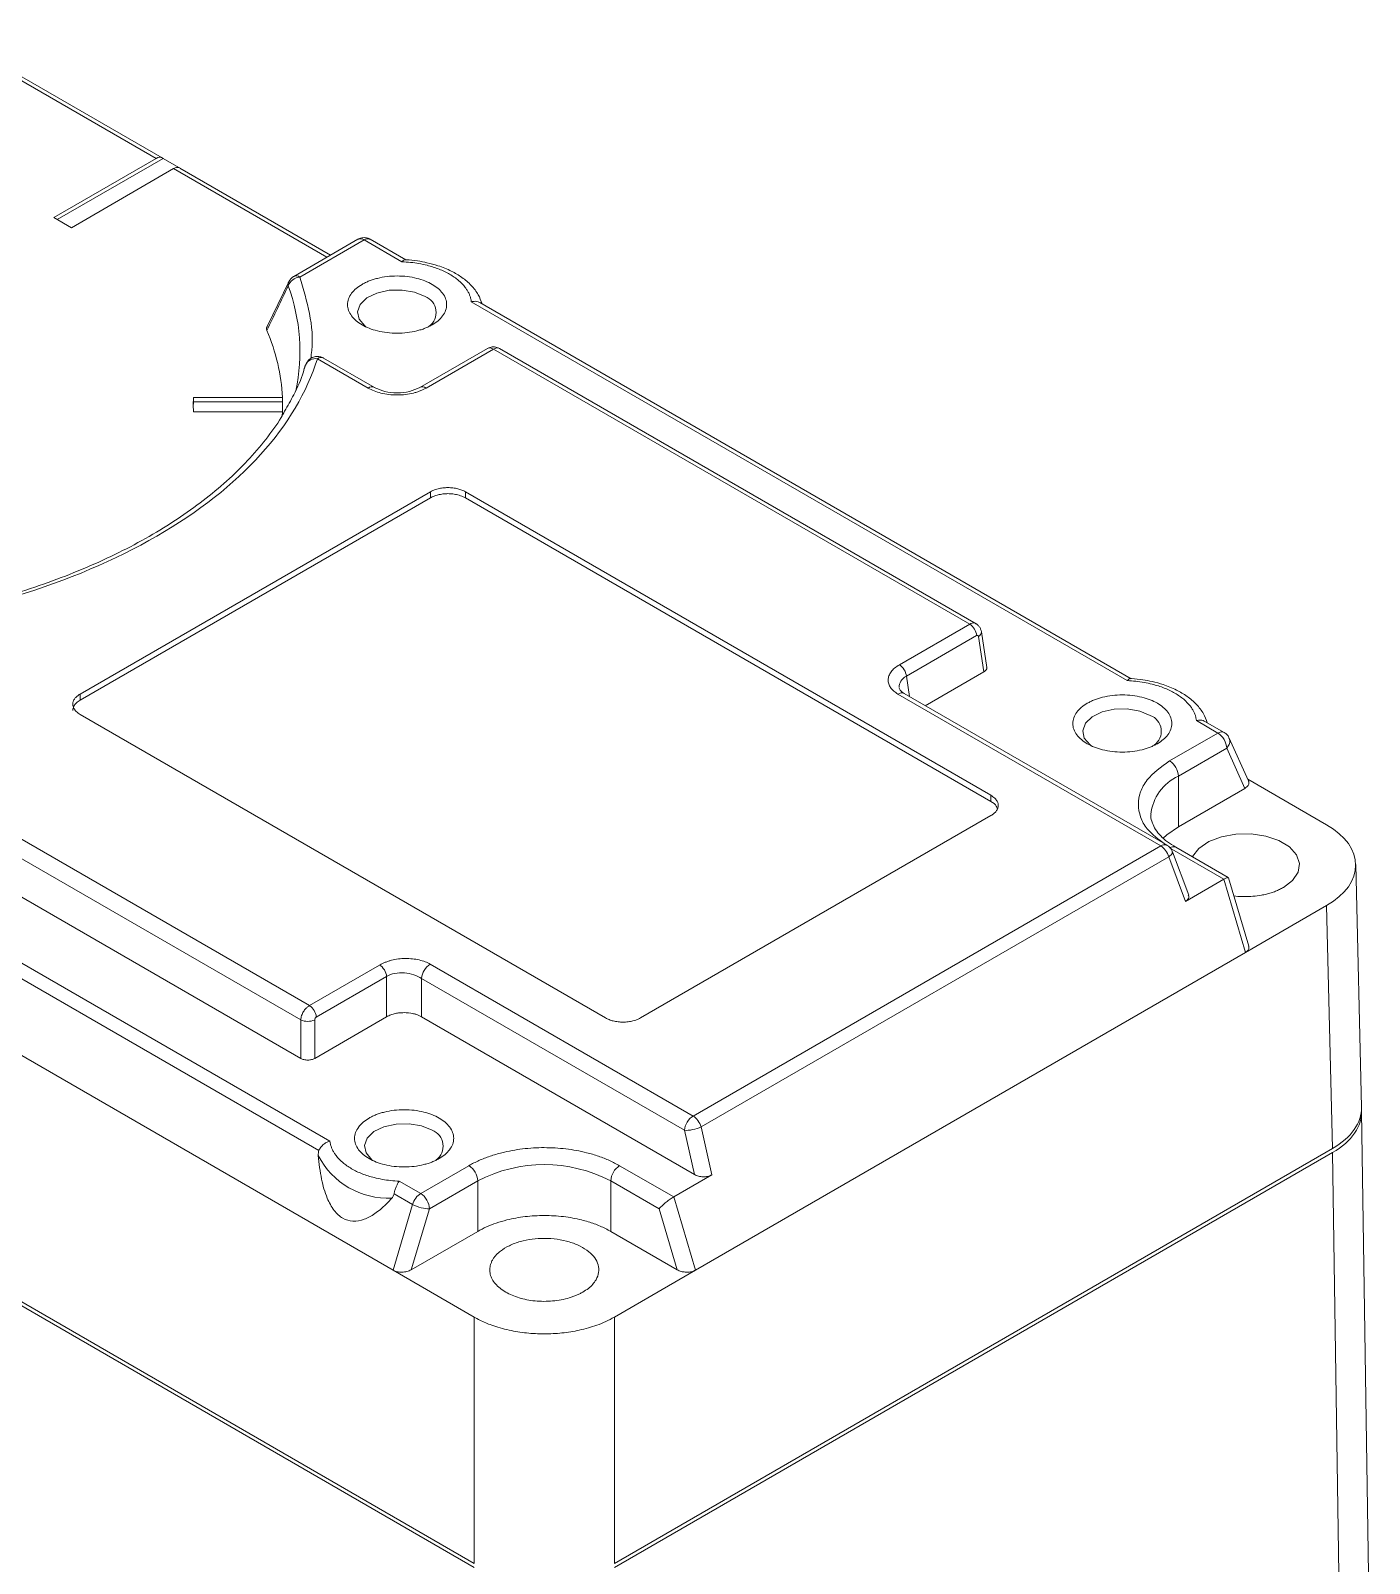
# Model space of a CAD drawing. Header units: millimetres. Extents: x 28 to 240, y 73 to 178.
# Drawn here: x 201.88 to 228.9, y 92.88 to 123.8 of the extents above; entities that cross this region are included whole.
import ezdxf

# ---------------------------------------------------------------- set-up
doc = ezdxf.new("R2010")
doc.units = ezdxf.units.MM

msp = doc.modelspace()

# ---------------------------------------------------------------- linework, layer by layer
at = {"color": 7, "linetype": 'Continuous', "lineweight": 15}
for p, q in [((204.412, 121.218), (199.965, 123.785)), ((204.537, 121.231), (200.09, 123.798)), ((202.347, 120.027), (204.412, 121.218)), ((204.553, 121.218), (202.418, 119.986)), ((204.553, 121.218), (204.871, 121.035)), ((204.765, 121.014), (202.701, 119.822)), ((207.86, 119.228), (204.765, 121.014)), ((207.933, 119.27), (204.89, 121.027)), ((202.701, 119.822), (202.347, 120.027)), ((208.486, 119.589), (207.189, 118.84)), ((207.314, 118.828), (208.611, 119.577)), ((209.375, 119.136), (208.611, 119.577)), ((209.455, 119.174), (208.734, 119.59)), ((207.089, 118.733), (206.645, 117.816)), ((224.013, 110.686), (210.773, 118.329)), ((224.093, 110.724), (210.943, 118.315)), ((208.693, 116.588), (207.667, 117.18)), ((207.792, 117.192), (207.787, 117.195)), ((208.818, 116.6), (207.792, 117.192)), ((211.099, 117.387), (209.735, 116.6)), ((211.221, 117.373), (209.86, 116.588)), ((220.833, 111.825), (211.221, 117.373)), ((220.962, 111.834), (211.344, 117.387)), ((207.43, 117.053), (207.403, 116.97)), ((205.16, 116.251), (205.165, 116.395)), ((205.165, 116.106), (205.16, 116.251)), ((205.165, 116.313), (205.161, 116.21)), ((205.165, 116.395), (206.96, 116.395)), ((205.165, 116.313), (205.165, 116.395)), ((206.96, 116.313), (205.165, 116.313)), ((206.96, 116.106), (205.165, 116.106)), ((206.956, 116.027), (206.96, 116.106)), ((202.877, 110.414), (209.948, 114.496)), ((209.948, 114.496), (209.948, 114.373)), ((210.656, 114.496), (221.262, 108.373)), ((210.656, 114.373), (210.656, 114.496)), ((209.948, 114.373), (202.877, 110.291)), ((221.262, 108.25), (210.656, 114.373)), ((219.414, 111.005), (220.833, 111.825)), ((221.178, 110.952), (221.069, 111.673)), ((219.555, 110.775), (220.974, 111.594)), ((221.012, 111.576), (221.12, 110.864)), ((219.555, 110.775), (219.617, 110.366)), ((221.12, 110.864), (219.937, 110.181)), ((202.877, 110.291), (202.877, 110.414)), ((224.69, 107.353), (219.384, 110.416)), ((224.817, 107.364), (219.508, 110.429)), ((213.484, 103.882), (202.877, 110.006)), ((225.843, 109.629), (225.411, 109.879)), ((225.969, 109.641), (225.581, 109.865)), ((197.893, 109.679), (207.505, 104.13)), ((224.868, 109.067), (225.843, 109.629)), ((225.941, 109.651), (225.967, 109.639)), ((226.461, 108.664), (226.067, 109.537)), ((197.717, 109.391), (207.331, 103.841)), ((225.045, 108.76), (226.02, 109.323)), ((226.02, 109.323), (226.386, 108.513)), ((182.851, 109.034), (210.832, 92.88)), ((210.832, 92.799), (182.851, 108.952)), ((209.196, 98.793), (191.582, 108.961)), ((194.682, 109.039), (207.921, 101.396)), ((207.699, 101.21), (194.578, 108.785)), ((207.331, 103.066), (197.609, 108.679)), ((225.045, 108.76), (225.045, 107.74)), ((226.445, 108.7), (228.038, 107.78)), ((221.262, 108.25), (221.262, 108.373)), ((226.386, 108.513), (225.045, 107.74)), ((221.262, 107.965), (214.191, 103.882)), ((215.25, 101.904), (224.69, 107.353)), ((225.961, 106.68), (224.868, 107.311)), ((226.051, 106.713), (224.993, 107.324)), ((215.414, 101.683), (224.853, 107.133)), ((224.853, 107.133), (225.188, 106.234)), ((225.253, 106.356), (224.924, 107.236)), ((228.742, 102.081), (228.624, 106.98)), ((225.961, 106.68), (225.188, 106.234)), ((226.402, 105.203), (225.961, 106.68)), ((226.465, 105.327), (226.055, 106.707)), ((226.202, 106.338), (226.164, 106.342)), ((226.402, 105.203), (228.038, 106.148)), ((228.038, 106.148), (228.157, 101.248)), ((226.402, 105.203), (215.297, 98.793)), ((207.505, 104.13), (208.924, 104.949)), ((209.945, 104.966), (215.25, 101.904)), ((207.645, 103.9), (209.065, 104.719)), ((209.065, 103.904), (209.065, 104.719)), ((209.769, 104.678), (209.769, 103.904)), ((209.769, 104.678), (215.074, 101.616)), ((209.065, 103.904), (207.613, 103.066)), ((215.276, 100.725), (209.769, 103.904)), ((207.331, 103.841), (207.331, 103.066)), ((207.613, 103.066), (207.613, 103.841)), ((228.9, 91.542), (228.742, 101.993)), ((215.074, 101.616), (215.276, 100.725)), ((215.632, 100.718), (215.414, 101.683)), ((228.157, 101.248), (213.661, 92.88)), ((228.156, 101.167), (213.661, 92.799)), ((228.156, 101.167), (228.314, 90.715)), ((209.752, 100.34), (210.726, 100.902)), ((213.767, 100.902), (214.859, 100.272)), ((209.319, 100.589), (209.752, 100.34)), ((209.928, 100.034), (210.903, 100.596)), ((210.903, 100.596), (210.903, 99.576)), ((213.59, 100.596), (214.565, 100.034)), ((213.59, 99.576), (213.59, 100.596)), ((215.632, 100.718), (214.859, 100.272)), ((209.588, 100.12), (209.215, 100.335)), ((214.859, 100.272), (215.297, 98.793)), ((209.196, 98.793), (209.588, 100.12)), ((209.563, 98.802), (209.928, 100.034)), ((214.565, 100.034), (214.93, 98.802)), ((210.903, 99.576), (209.563, 98.802)), ((214.93, 98.802), (213.59, 99.576)), ((210.832, 97.848), (209.196, 98.793)), ((213.661, 97.848), (215.297, 98.793)), ((210.832, 92.88), (210.832, 97.848)), ((213.661, 92.88), (213.661, 97.848))]:
    msp.add_line(p, q, dxfattribs=at)
at = {"color": 7, "linetype": 'Continuous', "lineweight": 15, "flags": 128}
for points in [[(209.842, 118.435), (209.628, 118.523), (209.376, 118.566), (209.113, 118.56), (208.867, 118.505), (208.666, 118.407), (208.531, 118.276), (208.477, 118.127), (208.51, 117.976), (208.626, 117.84), (208.648, 117.823)], [(224.479, 109.985), (224.265, 110.073), (224.013, 110.117), (223.75, 110.11), (223.504, 110.055), (223.303, 109.957), (223.169, 109.826), (223.114, 109.677), (223.147, 109.527), (223.263, 109.39), (223.285, 109.373)], [(225.045, 107.74), (224.809, 107.573), (224.733, 107.502)], [(225.327, 107.131), (225.332, 107.141), (225.458, 107.303), (225.657, 107.438), (225.913, 107.537), (226.206, 107.59), (226.513, 107.595), (226.81, 107.551), (227.075, 107.46), (227.286, 107.331), (227.427, 107.174), (227.487, 106.999), (227.461, 106.823), (227.351, 106.657), (227.166, 106.515), (227.166, 106.515)], [(209.984, 101.617), (209.769, 101.705), (209.517, 101.748), (209.254, 101.742), (209.009, 101.687), (208.808, 101.589), (208.673, 101.458), (208.619, 101.309), (208.651, 101.158), (208.767, 101.022), (208.789, 101.005)]]:
    msp.add_lwpolyline(points, dxfattribs=at)
at = {"color": 7, "linetype": 'Continuous', "lineweight": 15}
for centre, radius, start, end in [((204.482, 121.127), 0.116, 52.3183, 127.671), ((204.839, 120.909), 0.129, 66.4407, 124.8697), ((208.538, 119.477), 0.124, 53.8516, 114.8377), ((207.215, 118.672), 0.14, 154.4094, 190.1975), ((207.339, 118.549), 0.28, 95.2811, 159.2935), ((207.314, 118.624), 0.25, 120.1901, 154.0666), ((207.241, 118.728), 0.123, 53.8073, 115.329), ((203.522, 117.327), 3.793, 347.9333, 20.3835), ((209.721, 118.114), 0.343, 305.5611, 69.3101), ((203.149, 116.226), 3.815, 2.5416, 23.532), ((207.628, 116.967), 0.216, 79.5116, 156.5897), ((208.766, 116.491), 0.121, 64.813, 126.8583), ((209.787, 116.491), 0.121, 53.1406, 115.1882), ((220.665, 111.563), 0.311, 5.689, 57.1992), ((220.963, 111.67), 0.106, 297.6955, 1.7128), ((219.246, 110.744), 0.311, 5.689, 57.1992), ((224.358, 109.664), 0.343, 305.5613, 69.3098), ((225.922, 109.507), 0.145, 82.5225, 123.0495), ((224.661, 108.743), 0.384, 2.6055, 57.3945), ((225.44, 107.889), 0.956, 114.3879, 174.1526), ((224.764, 107.247), 0.13, 69.6134, 125.0005), ((224.942, 107.209), 0.126, 65.6925, 125.618), ((210.155, 104.64), 0.388, 122.8008, 174.311), ((207.336, 103.869), 0.311, 5.689, 57.1992), ((207.472, 104.18), 0.368, 247.4789, 292.5211), ((215.452, 101.579), 0.379, 147.7532, 174.4246), ((209.862, 101.296), 0.343, 305.5612, 69.3097), ((209.088, 101.821), 1.574, 206.936, 273.0693), ((210.519, 100.579), 0.384, 2.6055, 57.3945), ((212.247, 98.003), 2.92, 62.6097, 117.3903), ((213.974, 100.579), 0.384, 122.6055, 177.3944), ((209.992, 99.997), 0.422, 143.3794, 163.1388)]:
    msp.add_arc(centre, radius, start, end, dxfattribs=at)
for centre, ratio, start_param, end_param in [((226.623, 106.964), 0.577175, 5.497885, 7.068486), ((226.742, 102.065), 0.577175, 5.497885, 6.297143), ((226.742, 101.983), 0.577244, 5.497825, 6.318063)]:
    msp.add_ellipse(centre, major_axis=(2, 0), ratio=ratio, start_param=start_param, end_param=end_param, dxfattribs=at)
for points, knots in [([(208.611, 119.623), (208.578, 119.62), (208.534, 119.615), (208.496, 119.594), (208.487, 119.588)], [0, 0, 0, 0, 0.754265, 1, 1, 1, 1]), ([(208.736, 119.588), (208.731, 119.591), (208.709, 119.606), (208.666, 119.619), (208.627, 119.621), (208.611, 119.623)], [0, 0, 0, 0, 0.115964, 0.616265, 1, 1, 1, 1]), ([(208.611, 119.577), (208.629, 119.585), (208.663, 119.601), (208.706, 119.603), (208.727, 119.592), (208.735, 119.587)], [0, 0, 0, 0, 0.3750188, 0.7500414, 1, 1, 1, 1]), ([(209.375, 119.136), (209.388, 119.148), (209.409, 119.171), (209.432, 119.182), (209.439, 119.178), (209.44, 119.178)], [0, 0, 0, 0, 0.545715, 0.974586, 1, 1, 1, 1]), ([(210.773, 118.329), (210.77, 118.349), (210.764, 118.389), (210.747, 118.448), (210.722, 118.506), (210.69, 118.564), (210.63, 118.651), (210.523, 118.763), (210.343, 118.887), (210.128, 118.991), (209.914, 119.059), (209.718, 119.101), (209.549, 119.126), (209.433, 119.132), (209.375, 119.136)], [0, 0, 0, 0, 0.048558, 0.096783, 0.14491, 0.193176, 0.241815, 0.370804, 0.500041, 0.62903, 0.758267, 0.838972, 0.919183, 1, 1, 1, 1]), ([(210.99, 118.288), (210.968, 118.35), (210.92, 118.483), (210.778, 118.662), (210.593, 118.821), (210.367, 118.955), (210.127, 119.053), (209.895, 119.117), (209.68, 119.156), (209.532, 119.175), (209.447, 119.178), (209.44, 119.178)], [0, 0, 0, 0, 0.121462, 0.263585, 0.403673, 0.536891, 0.683737, 0.794019, 0.884261, 0.989959, 1, 1, 1, 1]), ([(207.533, 117.184), (207.541, 117.237), (207.586, 117.539), (207.531, 118.092), (207.386, 118.583), (207.314, 118.828)], [0, 0, 0, 0, 0.096932, 0.54867, 1, 1, 1, 1]), ([(208.57, 118.68), (208.592, 118.692), (208.638, 118.717), (208.714, 118.75), (208.794, 118.778), (208.912, 118.811), (209.072, 118.841), (209.276, 118.853), (209.481, 118.841), (209.731, 118.795), (210.001, 118.69), (210.183, 118.534), (210.263, 118.39), (210.283, 118.272), (210.263, 118.154), (210.202, 118.044), (210.11, 117.944), (210.026, 117.89), (209.984, 117.863)], [0, 0, 0, 0, 0.030166, 0.060083, 0.090022, 0.12025, 0.185225, 0.25037, 0.315344, 0.38049, 0.500065, 0.619641, 0.684615, 0.749761, 0.814735, 0.87988, 0.939898, 1, 1, 1, 1]), ([(206.647, 117.749), (206.719, 117.898), (206.864, 118.198), (207.006, 118.497), (207.077, 118.648)], [0, 0, 0, 0, 0.495469, 1, 1, 1, 1]), ([(209.984, 117.863), (209.961, 117.851), (209.915, 117.826), (209.84, 117.793), (209.759, 117.765), (209.642, 117.732), (209.481, 117.702), (209.277, 117.69), (209.072, 117.702), (208.822, 117.748), (208.552, 117.853), (208.37, 118.009), (208.29, 118.154), (208.27, 118.271), (208.29, 118.389), (208.351, 118.499), (208.443, 118.599), (208.527, 118.653), (208.57, 118.68)], [0, 0, 0, 0, 0.030166, 0.060083, 0.090022, 0.12025, 0.185225, 0.25037, 0.315344, 0.38049, 0.500065, 0.619641, 0.684615, 0.749761, 0.814735, 0.87988, 0.939898, 1, 1, 1, 1]), ([(210.942, 118.313), (210.932, 118.319), (210.906, 118.334), (210.848, 118.342), (210.8, 118.333), (210.773, 118.329)], [0, 0, 0, 0, 0.233327, 0.57066, 1, 1, 1, 1]), ([(206.651, 117.821), (206.647, 117.814), (206.635, 117.793), (206.639, 117.768), (206.646, 117.751), (206.647, 117.749)], [0, 0, 0, 0, 0.289025, 0.918954, 1, 1, 1, 1]), ([(198.228, 111.731), (200.577, 111.974), (202.74, 112.627), (206.115, 114.575), (207.245, 115.824), (207.667, 117.18)], [0, 0, 0, 0, 0.5, 0.5, 1, 1, 1, 1]), ([(207.787, 117.195), (207.764, 117.205), (207.715, 117.227), (207.628, 117.228), (207.542, 117.198), (207.48, 117.151), (207.462, 117.113), (207.457, 117.103)], [0, 0, 0, 0, 0.1995218, 0.419606, 0.6661373, 0.9142907, 1, 1, 1, 1]), ([(211.221, 117.419), (211.189, 117.416), (211.145, 117.412), (211.107, 117.391), (211.097, 117.385)], [0, 0, 0, 0, 0.732559, 1, 1, 1, 1]), ([(211.221, 117.373), (211.2, 117.383), (211.157, 117.401), (211.113, 117.4), (211.099, 117.386), (211.097, 117.384)], [0, 0, 0, 0, 0.472477, 0.944949, 1, 1, 1, 1]), ([(211.345, 117.384), (211.335, 117.391), (211.297, 117.413), (211.253, 117.417), (211.221, 117.419)], [0, 0, 0, 0, 0.281677, 1, 1, 1, 1]), ([(211.345, 117.384), (211.344, 117.386), (211.329, 117.4), (211.286, 117.401), (211.243, 117.383), (211.221, 117.373)], [0, 0, 0, 0, 0.055051, 0.527526, 1, 1, 1, 1]), ([(207.421, 117.051), (207.409, 117.006), (207.357, 116.804), (207.221, 116.492), (207.069, 116.231), (207.006, 116.122)], [0, 0, 0, 0, 0.1425629, 0.6422172, 1, 1, 1, 1]), ([(207.43, 117.053), (207.435, 117.07), (207.442, 117.089), (207.456, 117.102), (207.457, 117.103)], [0, 0, 0, 0, 0.921334, 1, 1, 1, 1]), ([(209.86, 116.588), (209.841, 116.577), (209.804, 116.557), (209.741, 116.53), (209.675, 116.506), (209.578, 116.479), (209.445, 116.455), (209.277, 116.445), (209.108, 116.455), (208.951, 116.484), (208.809, 116.528), (208.732, 116.568), (208.693, 116.588)], [0, 0, 0, 0, 0.060245, 0.120003, 0.179811, 0.240207, 0.369961, 0.50013, 0.629884, 0.760052, 0.879925, 1, 1, 1, 1]), ([(209.738, 116.601), (209.67, 116.571), (209.536, 116.509), (209.277, 116.482), (209.018, 116.509), (208.883, 116.571), (208.816, 116.601)], [0, 0, 0, 0, 0.25, 0.5, 0.75, 1, 1, 1, 1]), ([(206.96, 116.395), (206.96, 116.36), (206.96, 116.29), (206.96, 116.193), (206.96, 116.135), (206.96, 116.106)], [0, 0, 0, 0, 0.333517, 0.666483, 1, 1, 1, 1]), ([(207.006, 116.122), (206.983, 116.079), (206.878, 115.886), (206.631, 115.551), (206.267, 115.122), (205.844, 114.71), (205.37, 114.315), (204.847, 113.942), (204.278, 113.591), (203.665, 113.265), (203.012, 112.965), (202.325, 112.694), (201.607, 112.452), (200.864, 112.242), (200.106, 112.065), (199.344, 111.924), (198.709, 111.829), (198.328, 111.791), (198.201, 111.778)], [0, 0, 0, 0, 0.019442, 0.088754, 0.157758, 0.226548, 0.295197, 0.36375, 0.432225, 0.500625, 0.568932, 0.637103, 0.705057, 0.772652, 0.839614, 0.905365, 0.968408, 1, 1, 1, 1]), ([(209.948, 114.496), (209.964, 114.504), (209.994, 114.52), (210.047, 114.541), (210.114, 114.561), (210.199, 114.576), (210.301, 114.582), (210.404, 114.576), (210.499, 114.559), (210.585, 114.532), (210.632, 114.508), (210.656, 114.496)], [0, 0, 0, 0, 0.0795968, 0.1592228, 0.2401291, 0.3686016, 0.5000689, 0.6285428, 0.7600114, 0.8792821, 1, 1, 1, 1]), ([(210.656, 114.373), (210.64, 114.381), (210.61, 114.398), (210.557, 114.418), (210.49, 114.438), (210.404, 114.454), (210.303, 114.46), (210.2, 114.454), (210.105, 114.436), (210.019, 114.41), (209.972, 114.386), (209.948, 114.373)], [0, 0, 0, 0, 0.079597, 0.159223, 0.240129, 0.368602, 0.500069, 0.628543, 0.760011, 0.879282, 1, 1, 1, 1]), ([(220.833, 111.825), (220.851, 111.833), (220.888, 111.85), (220.934, 111.852), (220.953, 111.836), (220.959, 111.831)], [0, 0, 0, 0, 0.371486, 0.801566, 1, 1, 1, 1]), ([(221.069, 111.673), (221.065, 111.69), (221.057, 111.726), (221.029, 111.775), (220.992, 111.817), (220.96, 111.835), (220.944, 111.844)], [0, 0, 0, 0, 0.239279, 0.488993, 0.744224, 1, 1, 1, 1]), ([(219.384, 110.416), (219.369, 110.425), (219.339, 110.444), (219.299, 110.475), (219.265, 110.509), (219.227, 110.557), (219.194, 110.623), (219.182, 110.705), (219.198, 110.787), (219.244, 110.867), (219.314, 110.942), (219.381, 110.984), (219.414, 111.005)], [0, 0, 0, 0, 0.058904, 0.117778, 0.177243, 0.237903, 0.361768, 0.486687, 0.612925, 0.740288, 0.868318, 1, 1, 1, 1]), ([(221.175, 110.955), (221.176, 110.952), (221.183, 110.934), (221.169, 110.899), (221.136, 110.875), (221.12, 110.864)], [0, 0, 0, 0, 0.099083, 0.548206, 1, 1, 1, 1]), ([(224.013, 110.686), (224.025, 110.699), (224.047, 110.721), (224.069, 110.732), (224.077, 110.728), (224.077, 110.728)], [0, 0, 0, 0, 0.545716, 0.974587, 1, 1, 1, 1]), ([(225.411, 109.879), (225.408, 109.899), (225.402, 109.939), (225.384, 109.998), (225.359, 110.056), (225.327, 110.114), (225.267, 110.201), (225.16, 110.313), (224.981, 110.437), (224.765, 110.541), (224.551, 110.609), (224.355, 110.651), (224.186, 110.676), (224.07, 110.682), (224.013, 110.686)], [0, 0, 0, 0, 0.048558, 0.096783, 0.14491, 0.193176, 0.241815, 0.370804, 0.500041, 0.62903, 0.758267, 0.838972, 0.919183, 1, 1, 1, 1]), ([(225.627, 109.838), (225.605, 109.9), (225.557, 110.033), (225.415, 110.212), (225.23, 110.371), (225.004, 110.505), (224.764, 110.603), (224.532, 110.667), (224.317, 110.706), (224.169, 110.725), (224.084, 110.728), (224.077, 110.728)], [0, 0, 0, 0, 0.121462, 0.263585, 0.403673, 0.536891, 0.683737, 0.794019, 0.884261, 0.989958, 1, 1, 1, 1]), ([(202.877, 110.006), (202.863, 110.014), (202.835, 110.032), (202.8, 110.062), (202.765, 110.101), (202.738, 110.15), (202.728, 110.209), (202.738, 110.268), (202.768, 110.323), (202.814, 110.373), (202.856, 110.4), (202.877, 110.414)], [0, 0, 0, 0, 0.079597, 0.159223, 0.240129, 0.368602, 0.500069, 0.628543, 0.760011, 0.879282, 1, 1, 1, 1]), ([(219.384, 110.416), (219.406, 110.425), (219.449, 110.444), (219.493, 110.443), (219.507, 110.428), (219.508, 110.427)], [0, 0, 0, 0, 0.472475, 0.944949, 1, 1, 1, 1]), ([(219.51, 110.428), (219.484, 110.445), (219.432, 110.478), (219.419, 110.514), (219.413, 110.532)], [0, 0, 0, 0, 0.513684, 1, 1, 1, 1]), ([(223.207, 110.23), (223.23, 110.242), (223.275, 110.267), (223.351, 110.3), (223.431, 110.328), (223.549, 110.361), (223.709, 110.391), (223.914, 110.403), (224.118, 110.391), (224.368, 110.345), (224.638, 110.24), (224.821, 110.084), (224.9, 109.94), (224.921, 109.822), (224.9, 109.704), (224.839, 109.594), (224.747, 109.495), (224.663, 109.441), (224.621, 109.413)], [0, 0, 0, 0, 0.030166, 0.060083, 0.090022, 0.12025, 0.185225, 0.25037, 0.315344, 0.38049, 0.500065, 0.619641, 0.684615, 0.749761, 0.814735, 0.87988, 0.939898, 1, 1, 1, 1]), ([(202.877, 110.291), (202.863, 110.282), (202.835, 110.265), (202.8, 110.235), (202.765, 110.196), (202.737, 110.146), (202.733, 110.107), (202.731, 110.087)], [0, 0, 0, 0, 0.159172, 0.318402, 0.480192, 0.737102, 1, 1, 1, 1]), ([(224.621, 109.413), (224.598, 109.401), (224.552, 109.376), (224.477, 109.344), (224.397, 109.315), (224.279, 109.282), (224.118, 109.252), (223.914, 109.24), (223.71, 109.252), (223.459, 109.298), (223.19, 109.404), (223.007, 109.559), (222.927, 109.704), (222.907, 109.822), (222.927, 109.94), (222.989, 110.049), (223.08, 110.149), (223.165, 110.203), (223.207, 110.23)], [0, 0, 0, 0, 0.0301662, 0.0600835, 0.0900217, 0.1202503, 0.1852247, 0.25037, 0.3153444, 0.3804898, 0.5000653, 0.6196409, 0.6846152, 0.7497605, 0.814735, 0.8798803, 0.9398985, 1, 1, 1, 1]), ([(225.579, 109.863), (225.569, 109.869), (225.543, 109.884), (225.485, 109.892), (225.437, 109.884), (225.411, 109.879)], [0, 0, 0, 0, 0.2329, 0.570328, 1, 1, 1, 1]), ([(226.02, 109.323), (226.02, 109.376), (226.001, 109.44), (225.935, 109.554), (225.889, 109.602), (225.843, 109.629)], [0, 0, 0, 0, 0.5, 0.5, 1, 1, 1, 1]), ([(226.067, 109.526), (226.065, 109.535), (226.053, 109.572), (226.008, 109.618), (225.962, 109.643), (225.942, 109.654)], [0, 0, 0, 0, 0.144142, 0.626449, 1, 1, 1, 1]), ([(226.067, 109.526), (226.074, 109.51), (226.091, 109.47), (226.075, 109.395), (226.038, 109.347), (226.02, 109.323)], [0, 0, 0, 0, 0.268444, 0.634223, 1, 1, 1, 1]), ([(224.783, 107.384), (224.646, 107.483), (224.416, 107.649), (224.27, 107.936), (224.223, 108.189), (224.269, 108.442), (224.434, 108.756), (224.698, 108.944), (224.868, 109.067)], [0, 0, 0, 0, 0.203565, 0.339906, 0.476414, 0.612755, 0.749262, 1, 1, 1, 1]), ([(226.386, 108.513), (226.4, 108.523), (226.427, 108.541), (226.459, 108.579), (226.471, 108.616), (226.469, 108.647), (226.462, 108.66), (226.46, 108.664)], [0, 0, 0, 0, 0.233577, 0.436366, 0.748802, 0.930797, 1, 1, 1, 1]), ([(221.262, 108.373), (221.276, 108.364), (221.305, 108.346), (221.34, 108.316), (221.374, 108.277), (221.402, 108.228), (221.412, 108.169), (221.402, 108.11), (221.371, 108.055), (221.326, 108.005), (221.283, 107.978), (221.262, 107.965)], [0, 0, 0, 0, 0.079597, 0.159223, 0.240129, 0.368602, 0.500069, 0.628543, 0.760011, 0.879282, 1, 1, 1, 1]), ([(221.387, 108.107), (221.383, 108.124), (221.37, 108.179), (221.306, 108.221), (221.262, 108.25)], [0, 0, 0, 0, 0.308236, 1, 1, 1, 1]), ([(224.994, 107.324), (224.936, 107.36), (224.818, 107.433), (224.682, 107.556), (224.578, 107.685), (224.514, 107.82), (224.484, 107.919), (224.492, 107.976), (224.493, 107.987)], [0, 0, 0, 0, 0.176257, 0.357062, 0.541533, 0.734909, 0.949695, 1, 1, 1, 1]), ([(224.853, 107.133), (224.84, 107.177), (224.817, 107.223), (224.759, 107.301), (224.725, 107.333), (224.69, 107.353)], [0, 0, 0, 0, 0.5, 0.5, 1, 1, 1, 1]), ([(224.921, 107.235), (224.919, 107.243), (224.909, 107.283), (224.868, 107.331), (224.825, 107.358), (224.809, 107.368)], [0, 0, 0, 0, 0.147368, 0.677563, 1, 1, 1, 1]), ([(224.92, 107.235), (224.922, 107.23), (224.931, 107.216), (224.911, 107.179), (224.872, 107.148), (224.853, 107.133)], [0, 0, 0, 0, 0.182523, 0.59126, 1, 1, 1, 1]), ([(225.961, 106.68), (225.971, 106.686), (225.992, 106.698), (226.018, 106.709), (226.038, 106.715), (226.052, 106.715), (226.052, 106.709), (226.052, 106.706)], [0, 0, 0, 0, 0.1866926, 0.3809126, 0.5851138, 0.8014157, 1, 1, 1, 1]), ([(225.246, 106.361), (225.25, 106.353), (225.259, 106.336), (225.256, 106.309), (225.244, 106.281), (225.222, 106.256), (225.2, 106.242), (225.188, 106.234)], [0, 0, 0, 0, 0.1748486, 0.3860433, 0.5874328, 0.7888165, 1, 1, 1, 1]), ([(227.166, 106.515), (227.141, 106.501), (227.09, 106.473), (227.005, 106.437), (226.916, 106.405), (226.821, 106.379), (226.7, 106.353), (226.552, 106.333), (226.376, 106.325), (226.26, 106.334), (226.202, 106.338)], [0, 0, 0, 0, 0.100882, 0.20041, 0.29951, 0.39912, 0.500161, 0.667386, 0.832553, 1, 1, 1, 1]), ([(226.402, 105.203), (226.412, 105.21), (226.432, 105.223), (226.454, 105.248), (226.467, 105.275), (226.472, 105.302), (226.465, 105.319), (226.462, 105.326)], [0, 0, 0, 0, 0.197055, 0.401496, 0.614429, 0.83684, 1, 1, 1, 1]), ([(208.924, 104.949), (208.942, 104.959), (208.978, 104.979), (209.037, 105.005), (209.099, 105.027), (209.186, 105.052), (209.301, 105.074), (209.444, 105.083), (209.586, 105.077), (209.721, 105.054), (209.844, 105.018), (209.912, 104.984), (209.945, 104.966)], [0, 0, 0, 0, 0.066513, 0.13167, 0.196037, 0.260198, 0.387025, 0.513675, 0.638113, 0.76243, 0.882164, 1, 1, 1, 1]), ([(208.924, 104.949), (208.955, 104.931), (208.992, 104.895), (209.046, 104.807), (209.062, 104.757), (209.065, 104.719)], [0, 0, 0, 0, 0.5, 0.5, 1, 1, 1, 1]), ([(209.065, 104.719), (209.159, 104.778), (209.294, 104.8), (209.554, 104.78), (209.679, 104.735), (209.769, 104.678)], [0, 0, 0, 0, 0.5, 0.5, 1, 1, 1, 1]), ([(207.331, 103.841), (207.333, 103.855), (207.336, 103.884), (207.348, 103.928), (207.366, 103.97), (207.386, 104.009), (207.409, 104.043), (207.433, 104.072), (207.458, 104.096), (207.481, 104.116), (207.497, 104.125), (207.505, 104.13)], [0, 0, 0, 0, 0.135569, 0.265029, 0.388378, 0.505611, 0.616729, 0.721728, 0.820607, 0.913365, 1, 1, 1, 1]), ([(209.769, 103.904), (209.751, 103.914), (209.716, 103.933), (209.656, 103.956), (209.56, 103.982), (209.445, 103.991), (209.326, 103.986), (209.235, 103.973), (209.145, 103.946), (209.092, 103.919), (209.065, 103.904)], [0, 0, 0, 0, 0.094768, 0.184763, 0.271812, 0.499655, 0.617564, 0.728405, 0.858339, 1, 1, 1, 1]), ([(214.191, 103.882), (214.176, 103.874), (214.145, 103.858), (214.093, 103.838), (214.026, 103.818), (213.94, 103.802), (213.838, 103.796), (213.736, 103.802), (213.641, 103.819), (213.554, 103.846), (213.507, 103.87), (213.484, 103.882)], [0, 0, 0, 0, 0.0795968, 0.1592228, 0.2401291, 0.3686016, 0.5000689, 0.6285428, 0.7600114, 0.8792821, 1, 1, 1, 1]), ([(207.613, 103.066), (207.603, 103.061), (207.584, 103.051), (207.549, 103.04), (207.512, 103.034), (207.46, 103.031), (207.393, 103.037), (207.352, 103.057), (207.331, 103.066)], [0, 0, 0, 0, 0.127661, 0.250359, 0.373165, 0.501136, 0.749829, 1, 1, 1, 1]), ([(208.711, 101.862), (208.734, 101.874), (208.779, 101.899), (208.855, 101.932), (208.935, 101.96), (209.053, 101.993), (209.214, 102.023), (209.418, 102.035), (209.622, 102.023), (209.872, 101.977), (210.142, 101.872), (210.325, 101.716), (210.404, 101.572), (210.425, 101.454), (210.405, 101.336), (210.343, 101.226), (210.251, 101.126), (210.167, 101.072), (210.125, 101.045)], [0, 0, 0, 0, 0.0301662, 0.0600835, 0.0900217, 0.1202503, 0.1852247, 0.25037, 0.3153444, 0.3804898, 0.5000653, 0.6196409, 0.6846152, 0.7497605, 0.814735, 0.8798803, 0.9398985, 1, 1, 1, 1]), ([(210.125, 101.045), (210.102, 101.033), (210.057, 101.008), (209.981, 100.975), (209.901, 100.947), (209.783, 100.914), (209.622, 100.884), (209.418, 100.872), (209.214, 100.884), (208.964, 100.93), (208.694, 101.035), (208.511, 101.191), (208.432, 101.336), (208.411, 101.453), (208.432, 101.571), (208.493, 101.681), (208.585, 101.781), (208.669, 101.835), (208.711, 101.862)], [0, 0, 0, 0, 0.030166, 0.060083, 0.090022, 0.12025, 0.185225, 0.25037, 0.315344, 0.38049, 0.500065, 0.619641, 0.684615, 0.749761, 0.814735, 0.87988, 0.939898, 1, 1, 1, 1]), ([(215.25, 101.904), (215.285, 101.884), (215.32, 101.852), (215.377, 101.774), (215.4, 101.728), (215.414, 101.683)], [0, 0, 0, 0, 0.5, 0.5, 1, 1, 1, 1]), ([(215.414, 101.683), (215.367, 101.662), (215.304, 101.642), (215.179, 101.617), (215.118, 101.612), (215.074, 101.616)], [0, 0, 0, 0, 0.5, 0.5, 1, 1, 1, 1]), ([(207.685, 101.108), (207.685, 101.126), (207.683, 101.162), (207.694, 101.195), (207.699, 101.21)], [0, 0, 0, 0, 0.520553, 1, 1, 1, 1]), ([(209.173, 100.249), (209.134, 100.207), (209.059, 100.126), (208.943, 100.021), (208.83, 99.935), (208.72, 99.867), (208.575, 99.801), (208.392, 99.764), (208.176, 99.825), (207.992, 99.995), (207.844, 100.272), (207.734, 100.652), (207.702, 100.947), (207.685, 101.108)], [0, 0, 0, 0, 0.0700607, 0.1350678, 0.1953386, 0.2512715, 0.3033642, 0.4076129, 0.5002194, 0.5926186, 0.6970821, 0.8342666, 1, 1, 1, 1]), ([(207.921, 101.396), (207.906, 101.392), (207.876, 101.383), (207.834, 101.361), (207.796, 101.335), (207.763, 101.306), (207.736, 101.275), (207.714, 101.243), (207.704, 101.221), (207.699, 101.21)], [0, 0, 0, 0, 0.163297, 0.319838, 0.469528, 0.612324, 0.748249, 0.87741, 1, 1, 1, 1]), ([(207.921, 101.396), (207.924, 101.376), (207.93, 101.336), (207.948, 101.277), (207.973, 101.219), (208.005, 101.161), (208.065, 101.074), (208.172, 100.962), (208.351, 100.838), (208.566, 100.734), (208.781, 100.666), (208.977, 100.624), (209.146, 100.599), (209.261, 100.593), (209.319, 100.589)], [0, 0, 0, 0, 0.048558, 0.096783, 0.14491, 0.193176, 0.241815, 0.370804, 0.500041, 0.62903, 0.758267, 0.838972, 0.919183, 1, 1, 1, 1]), ([(210.726, 100.902), (210.759, 100.921), (210.824, 100.957), (210.928, 101.006), (211.037, 101.052), (211.151, 101.094), (211.269, 101.131), (211.483, 101.189), (211.807, 101.249), (212.246, 101.274), (212.686, 101.249), (213.053, 101.182), (213.344, 101.096), (213.569, 101.009), (213.701, 100.938), (213.767, 100.902)], [0, 0, 0, 0, 0.040278, 0.080245, 0.120061, 0.159886, 0.199879, 0.2402, 0.370049, 0.500058, 0.629907, 0.759916, 0.840123, 0.919724, 1, 1, 1, 1]), ([(209.319, 100.589), (209.313, 100.581), (209.301, 100.564), (209.283, 100.534), (209.269, 100.505), (209.251, 100.463), (209.23, 100.406), (209.22, 100.358), (209.215, 100.335)], [0, 0, 0, 0, 0.1527, 0.2897735, 0.4112439, 0.5171501, 0.7680296, 1, 1, 1, 1]), ([(215.632, 100.718), (215.618, 100.711), (215.592, 100.697), (215.546, 100.684), (215.5, 100.678), (215.437, 100.678), (215.353, 100.688), (215.302, 100.713), (215.276, 100.725)], [0, 0, 0, 0, 0.139345, 0.269321, 0.376428, 0.496771, 0.745596, 1, 1, 1, 1]), ([(209.215, 100.335), (209.212, 100.324), (209.207, 100.303), (209.193, 100.274), (209.179, 100.257), (209.173, 100.249)], [0, 0, 0, 0, 0.31757, 0.646296, 1, 1, 1, 1]), ([(209.752, 100.34), (209.798, 100.313), (209.844, 100.265), (209.909, 100.151), (209.928, 100.087), (209.928, 100.034)], [0, 0, 0, 0, 0.5, 0.5, 1, 1, 1, 1]), ([(214.859, 100.272), (214.848, 100.265), (214.826, 100.252), (214.788, 100.226), (214.748, 100.197), (214.695, 100.157), (214.625, 100.096), (214.587, 100.057), (214.565, 100.034)], [0, 0, 0, 0, 0.1042307, 0.2126636, 0.3266705, 0.4474335, 0.6743952, 1, 1, 1, 1]), ([(209.928, 100.034), (209.886, 100.029), (209.824, 100.036), (209.698, 100.068), (209.635, 100.093), (209.588, 100.12)], [0, 0, 0, 0, 0.5, 0.5, 1, 1, 1, 1]), ([(213.59, 99.576), (213.555, 99.595), (213.486, 99.633), (213.374, 99.684), (213.256, 99.731), (213.132, 99.772), (212.929, 99.828), (212.635, 99.882), (212.247, 99.904), (211.859, 99.882), (211.534, 99.822), (211.277, 99.747), (211.078, 99.67), (210.961, 99.607), (210.903, 99.576)], [0, 0, 0, 0, 0.048285, 0.096171, 0.143932, 0.191845, 0.240186, 0.370028, 0.500049, 0.62989, 0.759911, 0.840116, 0.919718, 1, 1, 1, 1]), ([(211.162, 98.908), (211.169, 98.927), (211.183, 98.966), (211.214, 99.022), (211.254, 99.076), (211.303, 99.128), (211.39, 99.203), (211.535, 99.293), (211.756, 99.375), (211.998, 99.425), (212.252, 99.441), (212.51, 99.423), (212.757, 99.369), (212.976, 99.284), (213.149, 99.172), (213.274, 99.043), (213.343, 98.9), (213.355, 98.749), (213.307, 98.616), (213.229, 98.508), (213.14, 98.424), (213.063, 98.375), (213.024, 98.351)], [0, 0, 0, 0, 0.02497, 0.049624, 0.07418, 0.098856, 0.123867, 0.187977, 0.252219, 0.312694, 0.373297, 0.436603, 0.500037, 0.563343, 0.626778, 0.687253, 0.747856, 0.811967, 0.876208, 0.917612, 0.958538, 1, 1, 1, 1]), ([(209.563, 98.802), (209.549, 98.795), (209.523, 98.781), (209.476, 98.766), (209.426, 98.756), (209.374, 98.753), (209.324, 98.754), (209.276, 98.762), (209.232, 98.774), (209.208, 98.786), (209.196, 98.793)], [0, 0, 0, 0, 0.133906, 0.262493, 0.390538, 0.522875, 0.641882, 0.762982, 0.882691, 1, 1, 1, 1]), ([(213.024, 98.351), (213.004, 98.34), (212.963, 98.317), (212.897, 98.287), (212.826, 98.26), (212.726, 98.227), (212.59, 98.194), (212.358, 98.162), (212.063, 98.163), (211.732, 98.227), (211.451, 98.346), (211.279, 98.485), (211.191, 98.612), (211.153, 98.711), (211.141, 98.811), (211.155, 98.875), (211.162, 98.908)], [0, 0, 0, 0, 0.030575, 0.060993, 0.091434, 0.12208, 0.186175, 0.250462, 0.378418, 0.500044, 0.62167, 0.749626, 0.81372, 0.878008, 0.938956, 1, 1, 1, 1]), ([(214.93, 98.802), (214.944, 98.795), (214.969, 98.782), (215.011, 98.768), (215.051, 98.76), (215.088, 98.755), (215.143, 98.752), (215.221, 98.758), (215.272, 98.781), (215.297, 98.793)], [0, 0, 0, 0, 0.13235, 0.250904, 0.355683, 0.446718, 0.524063, 0.771622, 1, 1, 1, 1]), ([(210.832, 97.848), (210.87, 97.827), (210.943, 97.786), (211.062, 97.732), (211.198, 97.678), (211.356, 97.627), (211.589, 97.57), (211.886, 97.522), (212.246, 97.503), (212.607, 97.522), (212.904, 97.57), (213.137, 97.627), (213.317, 97.685), (213.494, 97.757), (213.604, 97.817), (213.661, 97.848)], [0, 0, 0, 0, 0.049444, 0.09758, 0.144682, 0.206455, 0.270169, 0.385967, 0.500021, 0.61391, 0.729873, 0.793429, 0.85536, 0.926277, 1, 1, 1, 1])]:
    msp.add_open_spline(points, degree=3, knots=knots, dxfattribs=at)
for points in [[(207.787, 117.195), (207.755, 117.211), (207.711, 117.205), (207.667, 117.18)], [(220.974, 111.594), (220.991, 111.604), (221.009, 111.596), (221.012, 111.576)], [(219.411, 110.548), (219.404, 110.634), (219.456, 110.722), (219.555, 110.775)], [(207.613, 103.841), (207.613, 103.862), (207.628, 103.89), (207.645, 103.9)], [(215.131, 101.781), (215.163, 101.834), (215.207, 101.878), (215.25, 101.904)], [(209.653, 100.249), (209.682, 100.288), (209.717, 100.32), (209.752, 100.34)]]:
    msp.add_open_spline(points, degree=3, dxfattribs=at)

doc.saveas('drawing.dxf')
